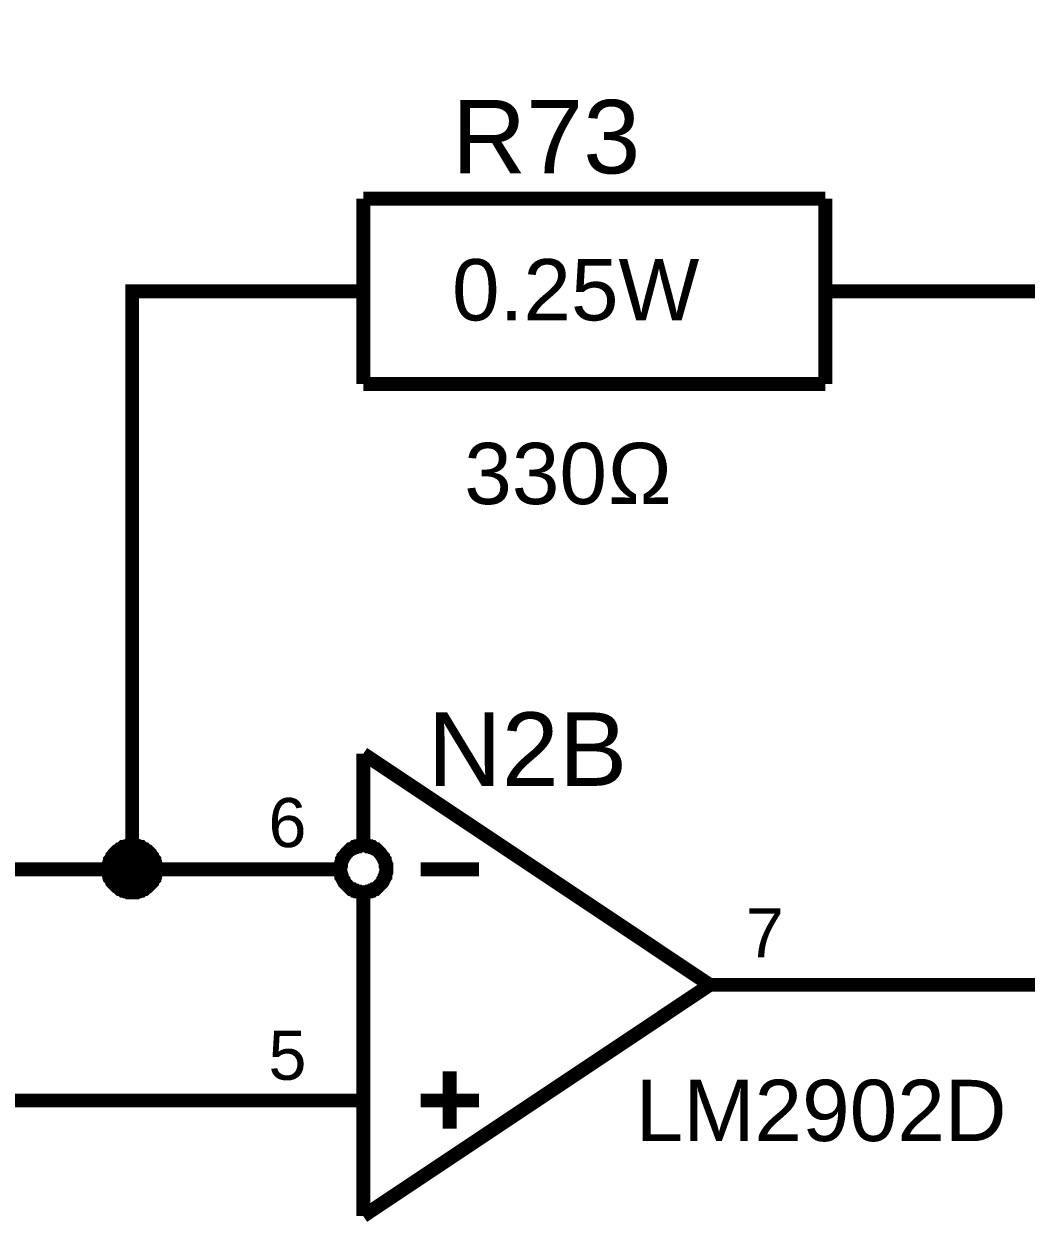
# Model space of a CAD drawing. Header units: millimetres. Extents: x -2024 to 917, y -725 to 13.
# Drawn here: x -1506.45 to -1484.78, y -414.33 to -388.39 of the extents above; entities that cross this region are included whole.
import ezdxf

# ---------------------------------------------------------------- set-up
doc = ezdxf.new("R2010")
doc.units = ezdxf.units.MM
doc.styles.get("Standard").update_dxf_attribs({"font": 'arial.ttf'})

msp = doc.modelspace()

# ---------------------------------------------------------------- linework, layer by layer
at = {"color": 7}
for points, const_width in [([(-1501.613, -411.676), (-1509.11, -411.676), (-1509.11, -391.673), (-1509.11, -384.172), (-1501.613, -384.172)], 0.3), ([(-1469.123, -389.173), (-1466.624, -389.173), (-1466.624, -394.174), (-1466.624, -409.176), (-1476.621, -409.176), (-1489.117, -409.176)], 0.3), ([(-1499.114, -392.17), (-1499.114, -396.177)], 0.3), ([(-1499.114, -392.17), (-1489.117, -392.17)], 0.3), ([(-1489.117, -392.17), (-1489.117, -396.177)], 0.3), ([(-1501.613, -394.174), (-1504.112, -394.174), (-1504.112, -406.676)], 0.3), ([(-1499.114, -394.174), (-1501.613, -394.174)], 0.3), ([(-1489.117, -394.174), (-1486.617, -394.174)], 0.3), ([(-1484.118, -394.174), (-1486.617, -394.174)], 0.3), ([(-1499.114, -396.177), (-1489.117, -396.177)], 0.3), ([(-1499.114, -404.175), (-1499.114, -406.046)], 0.3), ([(-1499.114, -404.175), (-1491.616, -409.176)], 0.3), ([(-1504.625, -406.676), (-1504.625, -406.643), (-1504.625, -406.626), (-1504.625, -406.593), (-1504.608, -406.576), (-1504.608, -406.543), (-1504.608, -406.527), (-1504.592, -406.494), (-1504.592, -406.477), (-1504.575, -406.46), (-1504.559, -406.427), (-1504.542, -406.411), (-1504.542, -406.394), (-1504.526, -406.378), (-1504.509, -406.345), (-1504.493, -406.328), (-1504.476, -406.311), (-1504.46, -406.295), (-1504.443, -406.278), (-1504.41, -406.262), (-1504.393, -406.245), (-1504.377, -406.245), (-1504.36, -406.229), (-1504.327, -406.212), (-1504.311, -406.195), (-1504.294, -406.195), (-1504.261, -406.179), (-1504.244, -406.179), (-1504.211, -406.179), (-1504.195, -406.162), (-1504.162, -406.162), (-1504.145, -406.162), (-1504.112, -406.162)], 0.3), ([(-1504.625, -406.676), (-1504.625, -406.643), (-1504.625, -406.626), (-1504.625, -406.593), (-1504.608, -406.576), (-1504.608, -406.543), (-1504.608, -406.527), (-1504.592, -406.494), (-1504.592, -406.477), (-1504.575, -406.46), (-1504.559, -406.427), (-1504.542, -406.411), (-1504.542, -406.394), (-1504.526, -406.378), (-1504.509, -406.345), (-1504.493, -406.328), (-1504.476, -406.311), (-1504.46, -406.295), (-1504.443, -406.278), (-1504.41, -406.262), (-1504.393, -406.245), (-1504.377, -406.245), (-1504.36, -406.229), (-1504.327, -406.212), (-1504.311, -406.195), (-1504.294, -406.195), (-1504.261, -406.179), (-1504.244, -406.179), (-1504.211, -406.179), (-1504.195, -406.162), (-1504.162, -406.162), (-1504.145, -406.162), (-1504.112, -406.162)], 0.3), ([(-1504.625, -406.676), (-1504.625, -406.643), (-1504.625, -406.626), (-1504.625, -406.593), (-1504.608, -406.576), (-1504.608, -406.543), (-1504.608, -406.527), (-1504.592, -406.494), (-1504.592, -406.477), (-1504.575, -406.46), (-1504.559, -406.427), (-1504.542, -406.411), (-1504.542, -406.394), (-1504.526, -406.378), (-1504.509, -406.345), (-1504.493, -406.328), (-1504.476, -406.311), (-1504.46, -406.295), (-1504.443, -406.278), (-1504.41, -406.262), (-1504.393, -406.245), (-1504.377, -406.245), (-1504.36, -406.229), (-1504.327, -406.212), (-1504.311, -406.195), (-1504.294, -406.195), (-1504.261, -406.179), (-1504.244, -406.179), (-1504.211, -406.179), (-1504.195, -406.162), (-1504.162, -406.162), (-1504.145, -406.162), (-1504.112, -406.162)], 0.3), ([(-1504.625, -406.676), (-1504.625, -406.643), (-1504.625, -406.626), (-1504.625, -406.593), (-1504.608, -406.576), (-1504.608, -406.543), (-1504.608, -406.527), (-1504.592, -406.494), (-1504.592, -406.477), (-1504.575, -406.46), (-1504.559, -406.427), (-1504.542, -406.411), (-1504.542, -406.394), (-1504.526, -406.378), (-1504.509, -406.345), (-1504.493, -406.328), (-1504.476, -406.311), (-1504.46, -406.295), (-1504.443, -406.278), (-1504.41, -406.262), (-1504.393, -406.245), (-1504.377, -406.245), (-1504.36, -406.229), (-1504.327, -406.212), (-1504.311, -406.195), (-1504.294, -406.195), (-1504.261, -406.179), (-1504.244, -406.179), (-1504.211, -406.179), (-1504.195, -406.162), (-1504.162, -406.162), (-1504.145, -406.162), (-1504.112, -406.162)], 0.3), ([(-1504.625, -406.676), (-1504.625, -406.643), (-1504.625, -406.626), (-1504.625, -406.593), (-1504.608, -406.576), (-1504.608, -406.543), (-1504.608, -406.527), (-1504.592, -406.494), (-1504.592, -406.477), (-1504.575, -406.46), (-1504.559, -406.427), (-1504.542, -406.411), (-1504.542, -406.394), (-1504.526, -406.378), (-1504.509, -406.345), (-1504.493, -406.328), (-1504.476, -406.311), (-1504.46, -406.295), (-1504.443, -406.278), (-1504.41, -406.262), (-1504.393, -406.245), (-1504.377, -406.245), (-1504.36, -406.229), (-1504.327, -406.212), (-1504.311, -406.195), (-1504.294, -406.195), (-1504.261, -406.179), (-1504.244, -406.179), (-1504.211, -406.179), (-1504.195, -406.162), (-1504.162, -406.162), (-1504.145, -406.162), (-1504.112, -406.162)], 0.0991), ([(-1504.625, -406.676), (-1504.625, -406.643), (-1504.625, -406.626), (-1504.625, -406.593), (-1504.608, -406.576), (-1504.608, -406.543), (-1504.608, -406.527), (-1504.592, -406.494), (-1504.592, -406.477), (-1504.575, -406.46), (-1504.559, -406.427), (-1504.542, -406.411), (-1504.542, -406.394), (-1504.526, -406.378), (-1504.509, -406.345), (-1504.493, -406.328), (-1504.476, -406.311), (-1504.46, -406.295), (-1504.443, -406.278), (-1504.41, -406.262), (-1504.393, -406.245), (-1504.377, -406.245), (-1504.36, -406.229), (-1504.327, -406.212), (-1504.311, -406.195), (-1504.294, -406.195), (-1504.261, -406.179), (-1504.244, -406.179), (-1504.211, -406.179), (-1504.195, -406.162), (-1504.162, -406.162), (-1504.145, -406.162), (-1504.112, -406.162)], 0.0991), ([(-1504.625, -406.676), (-1504.625, -406.643), (-1504.625, -406.626), (-1504.625, -406.593), (-1504.608, -406.576), (-1504.608, -406.543), (-1504.608, -406.527), (-1504.592, -406.494), (-1504.592, -406.477), (-1504.575, -406.46), (-1504.559, -406.427), (-1504.542, -406.411), (-1504.542, -406.394), (-1504.526, -406.378), (-1504.509, -406.345), (-1504.493, -406.328), (-1504.476, -406.311), (-1504.46, -406.295), (-1504.443, -406.278), (-1504.41, -406.262), (-1504.393, -406.245), (-1504.377, -406.245), (-1504.36, -406.229), (-1504.327, -406.212), (-1504.311, -406.195), (-1504.294, -406.195), (-1504.261, -406.179), (-1504.244, -406.179), (-1504.211, -406.179), (-1504.195, -406.162), (-1504.162, -406.162), (-1504.145, -406.162), (-1504.112, -406.162)], 0.0991), ([(-1504.625, -406.676), (-1504.625, -406.643), (-1504.625, -406.626), (-1504.625, -406.593), (-1504.608, -406.576), (-1504.608, -406.543), (-1504.608, -406.527), (-1504.592, -406.494), (-1504.592, -406.477), (-1504.575, -406.46), (-1504.559, -406.427), (-1504.542, -406.411), (-1504.542, -406.394), (-1504.526, -406.378), (-1504.509, -406.345), (-1504.493, -406.328), (-1504.476, -406.311), (-1504.46, -406.295), (-1504.443, -406.278), (-1504.41, -406.262), (-1504.393, -406.245), (-1504.377, -406.245), (-1504.36, -406.229), (-1504.327, -406.212), (-1504.311, -406.195), (-1504.294, -406.195), (-1504.261, -406.179), (-1504.244, -406.179), (-1504.211, -406.179), (-1504.195, -406.162), (-1504.162, -406.162), (-1504.145, -406.162), (-1504.112, -406.162)], 0.0991), ([(-1504.112, -406.162), (-1504.112, -406.162)], 0.3), ([(-1504.112, -406.162), (-1504.079, -406.162), (-1504.062, -406.162), (-1504.029, -406.162), (-1504.013, -406.179), (-1503.98, -406.179), (-1503.963, -406.179), (-1503.93, -406.195), (-1503.913, -406.195), (-1503.897, -406.212), (-1503.864, -406.229), (-1503.847, -406.245), (-1503.831, -406.245), (-1503.814, -406.262), (-1503.781, -406.278), (-1503.764, -406.295), (-1503.748, -406.311), (-1503.731, -406.328), (-1503.715, -406.345), (-1503.698, -406.378), (-1503.682, -406.394), (-1503.682, -406.411), (-1503.665, -406.427), (-1503.649, -406.46), (-1503.632, -406.477), (-1503.632, -406.494), (-1503.615, -406.527), (-1503.615, -406.543), (-1503.615, -406.576), (-1503.599, -406.593), (-1503.599, -406.626), (-1503.599, -406.643), (-1503.599, -406.676)], 0.3), ([(-1504.112, -406.162), (-1504.112, -406.162)], 0.3), ([(-1504.112, -406.162), (-1504.079, -406.162), (-1504.062, -406.162), (-1504.029, -406.162), (-1504.013, -406.179), (-1503.98, -406.179), (-1503.963, -406.179), (-1503.93, -406.195), (-1503.913, -406.195), (-1503.897, -406.212), (-1503.864, -406.229), (-1503.847, -406.245), (-1503.831, -406.245), (-1503.814, -406.262), (-1503.781, -406.278), (-1503.764, -406.295), (-1503.748, -406.311), (-1503.731, -406.328), (-1503.715, -406.345), (-1503.698, -406.378), (-1503.682, -406.394), (-1503.682, -406.411), (-1503.665, -406.427), (-1503.649, -406.46), (-1503.632, -406.477), (-1503.632, -406.494), (-1503.615, -406.527), (-1503.615, -406.543), (-1503.615, -406.576), (-1503.599, -406.593), (-1503.599, -406.626), (-1503.599, -406.643), (-1503.599, -406.676)], 0.3), ([(-1504.112, -406.162), (-1504.112, -406.162)], 0.3), ([(-1504.112, -406.162), (-1504.079, -406.162), (-1504.062, -406.162), (-1504.029, -406.162), (-1504.013, -406.179), (-1503.98, -406.179), (-1503.963, -406.179), (-1503.93, -406.195), (-1503.913, -406.195), (-1503.897, -406.212), (-1503.864, -406.229), (-1503.847, -406.245), (-1503.831, -406.245), (-1503.814, -406.262), (-1503.781, -406.278), (-1503.764, -406.295), (-1503.748, -406.311), (-1503.731, -406.328), (-1503.715, -406.345), (-1503.698, -406.378), (-1503.682, -406.394), (-1503.682, -406.411), (-1503.665, -406.427), (-1503.649, -406.46), (-1503.632, -406.477), (-1503.632, -406.494), (-1503.615, -406.527), (-1503.615, -406.543), (-1503.615, -406.576), (-1503.599, -406.593), (-1503.599, -406.626), (-1503.599, -406.643), (-1503.599, -406.676)], 0.3), ([(-1504.112, -406.162), (-1504.112, -406.162)], 0.3), ([(-1504.112, -406.162), (-1504.079, -406.162), (-1504.062, -406.162), (-1504.029, -406.162), (-1504.013, -406.179), (-1503.98, -406.179), (-1503.963, -406.179), (-1503.93, -406.195), (-1503.913, -406.195), (-1503.897, -406.212), (-1503.864, -406.229), (-1503.847, -406.245), (-1503.831, -406.245), (-1503.814, -406.262), (-1503.781, -406.278), (-1503.764, -406.295), (-1503.748, -406.311), (-1503.731, -406.328), (-1503.715, -406.345), (-1503.698, -406.378), (-1503.682, -406.394), (-1503.682, -406.411), (-1503.665, -406.427), (-1503.649, -406.46), (-1503.632, -406.477), (-1503.632, -406.494), (-1503.615, -406.527), (-1503.615, -406.543), (-1503.615, -406.576), (-1503.599, -406.593), (-1503.599, -406.626), (-1503.599, -406.643), (-1503.599, -406.676)], 0.3), ([(-1504.112, -406.162), (-1504.112, -406.162)], 0.0991), ([(-1504.112, -406.162), (-1504.079, -406.162), (-1504.062, -406.162), (-1504.029, -406.162), (-1504.013, -406.179), (-1503.98, -406.179), (-1503.963, -406.179), (-1503.93, -406.195), (-1503.913, -406.195), (-1503.897, -406.212), (-1503.864, -406.229), (-1503.847, -406.245), (-1503.831, -406.245), (-1503.814, -406.262), (-1503.781, -406.278), (-1503.764, -406.295), (-1503.748, -406.311), (-1503.731, -406.328), (-1503.715, -406.345), (-1503.698, -406.378), (-1503.682, -406.394), (-1503.682, -406.411), (-1503.665, -406.427), (-1503.649, -406.46), (-1503.632, -406.477), (-1503.632, -406.494), (-1503.615, -406.527), (-1503.615, -406.543), (-1503.615, -406.576), (-1503.599, -406.593), (-1503.599, -406.626), (-1503.599, -406.643), (-1503.599, -406.676)], 0.0991), ([(-1504.112, -406.162), (-1504.112, -406.162)], 0.0991), ([(-1504.112, -406.162), (-1504.079, -406.162), (-1504.062, -406.162), (-1504.029, -406.162), (-1504.013, -406.179), (-1503.98, -406.179), (-1503.963, -406.179), (-1503.93, -406.195), (-1503.913, -406.195), (-1503.897, -406.212), (-1503.864, -406.229), (-1503.847, -406.245), (-1503.831, -406.245), (-1503.814, -406.262), (-1503.781, -406.278), (-1503.764, -406.295), (-1503.748, -406.311), (-1503.731, -406.328), (-1503.715, -406.345), (-1503.698, -406.378), (-1503.682, -406.394), (-1503.682, -406.411), (-1503.665, -406.427), (-1503.649, -406.46), (-1503.632, -406.477), (-1503.632, -406.494), (-1503.615, -406.527), (-1503.615, -406.543), (-1503.615, -406.576), (-1503.599, -406.593), (-1503.599, -406.626), (-1503.599, -406.643), (-1503.599, -406.676)], 0.0991), ([(-1504.112, -406.162), (-1504.112, -406.162)], 0.0991), ([(-1504.112, -406.162), (-1504.079, -406.162), (-1504.062, -406.162), (-1504.029, -406.162), (-1504.013, -406.179), (-1503.98, -406.179), (-1503.963, -406.179), (-1503.93, -406.195), (-1503.913, -406.195), (-1503.897, -406.212), (-1503.864, -406.229), (-1503.847, -406.245), (-1503.831, -406.245), (-1503.814, -406.262), (-1503.781, -406.278), (-1503.764, -406.295), (-1503.748, -406.311), (-1503.731, -406.328), (-1503.715, -406.345), (-1503.698, -406.378), (-1503.682, -406.394), (-1503.682, -406.411), (-1503.665, -406.427), (-1503.649, -406.46), (-1503.632, -406.477), (-1503.632, -406.494), (-1503.615, -406.527), (-1503.615, -406.543), (-1503.615, -406.576), (-1503.599, -406.593), (-1503.599, -406.626), (-1503.599, -406.643), (-1503.599, -406.676)], 0.0991), ([(-1504.112, -406.162), (-1504.112, -406.162)], 0.0991), ([(-1504.112, -406.162), (-1504.079, -406.162), (-1504.062, -406.162), (-1504.029, -406.162), (-1504.013, -406.179), (-1503.98, -406.179), (-1503.963, -406.179), (-1503.93, -406.195), (-1503.913, -406.195), (-1503.897, -406.212), (-1503.864, -406.229), (-1503.847, -406.245), (-1503.831, -406.245), (-1503.814, -406.262), (-1503.781, -406.278), (-1503.764, -406.295), (-1503.748, -406.311), (-1503.731, -406.328), (-1503.715, -406.345), (-1503.698, -406.378), (-1503.682, -406.394), (-1503.682, -406.411), (-1503.665, -406.427), (-1503.649, -406.46), (-1503.632, -406.477), (-1503.632, -406.494), (-1503.615, -406.527), (-1503.615, -406.543), (-1503.615, -406.576), (-1503.599, -406.593), (-1503.599, -406.626), (-1503.599, -406.643), (-1503.599, -406.676)], 0.0991), ([(-1499.61, -406.676), (-1499.61, -406.643), (-1499.61, -406.626), (-1499.61, -406.593), (-1499.593, -406.576), (-1499.593, -406.543), (-1499.593, -406.527), (-1499.577, -406.494), (-1499.577, -406.477), (-1499.56, -406.46), (-1499.544, -406.427), (-1499.544, -406.411), (-1499.527, -406.394), (-1499.511, -406.378), (-1499.494, -406.345), (-1499.478, -406.328), (-1499.461, -406.311), (-1499.445, -406.295), (-1499.428, -406.278), (-1499.411, -406.262), (-1499.395, -406.245), (-1499.378, -406.245), (-1499.345, -406.229), (-1499.329, -406.212), (-1499.312, -406.195), (-1499.279, -406.195), (-1499.262, -406.179), (-1499.246, -406.179), (-1499.213, -406.179), (-1499.196, -406.162), (-1499.163, -406.162), (-1499.147, -406.162), (-1499.114, -406.162)], 0.3), ([(-1499.114, -406.162), (-1499.147, -406.162), (-1499.163, -406.162), (-1499.196, -406.162), (-1499.213, -406.179), (-1499.246, -406.179), (-1499.262, -406.179), (-1499.279, -406.195), (-1499.312, -406.195), (-1499.329, -406.212), (-1499.345, -406.229), (-1499.378, -406.245), (-1499.395, -406.245), (-1499.411, -406.262), (-1499.428, -406.278), (-1499.445, -406.295), (-1499.461, -406.311), (-1499.478, -406.328), (-1499.494, -406.345), (-1499.511, -406.378), (-1499.527, -406.394), (-1499.544, -406.411), (-1499.544, -406.427), (-1499.56, -406.46), (-1499.577, -406.477), (-1499.577, -406.494), (-1499.593, -406.527), (-1499.593, -406.543), (-1499.593, -406.576), (-1499.61, -406.593), (-1499.61, -406.626), (-1499.61, -406.643), (-1499.61, -406.676)], 0.3), ([(-1499.114, -406.162), (-1499.08, -406.162), (-1499.064, -406.162), (-1499.031, -406.162), (-1499.014, -406.179), (-1498.981, -406.179), (-1498.965, -406.179), (-1498.948, -406.195), (-1498.915, -406.195), (-1498.898, -406.212), (-1498.882, -406.229), (-1498.849, -406.245), (-1498.832, -406.245), (-1498.816, -406.262), (-1498.799, -406.278), (-1498.782, -406.295), (-1498.766, -406.311), (-1498.749, -406.328), (-1498.733, -406.345), (-1498.716, -406.378), (-1498.7, -406.394), (-1498.683, -406.411), (-1498.683, -406.427), (-1498.667, -406.46), (-1498.65, -406.477), (-1498.65, -406.494), (-1498.634, -406.527), (-1498.634, -406.543), (-1498.634, -406.576), (-1498.617, -406.593), (-1498.617, -406.626), (-1498.617, -406.643), (-1498.617, -406.676)], 0.3), ([(-1498.617, -406.676), (-1498.617, -406.643), (-1498.617, -406.626), (-1498.617, -406.593), (-1498.634, -406.576), (-1498.634, -406.543), (-1498.634, -406.527), (-1498.65, -406.494), (-1498.65, -406.477), (-1498.667, -406.46), (-1498.683, -406.427), (-1498.683, -406.411), (-1498.7, -406.394), (-1498.716, -406.378), (-1498.733, -406.345), (-1498.749, -406.328), (-1498.766, -406.311), (-1498.782, -406.295), (-1498.799, -406.278), (-1498.816, -406.262), (-1498.832, -406.245), (-1498.849, -406.245), (-1498.882, -406.229), (-1498.898, -406.212), (-1498.915, -406.195), (-1498.948, -406.195), (-1498.965, -406.179), (-1498.981, -406.179), (-1499.014, -406.179), (-1499.031, -406.162), (-1499.064, -406.162), (-1499.08, -406.162), (-1499.114, -406.162)], 0.3), ([(-1501.613, -406.676), (-1504.112, -406.676), (-1511.61, -406.676)], 0.3), ([(-1504.112, -407.172), (-1504.145, -407.172), (-1504.162, -407.172), (-1504.195, -407.172), (-1504.211, -407.156), (-1504.244, -407.156), (-1504.261, -407.156), (-1504.294, -407.139), (-1504.311, -407.139), (-1504.327, -407.123), (-1504.36, -407.106), (-1504.377, -407.106), (-1504.393, -407.09), (-1504.41, -407.073), (-1504.443, -407.057), (-1504.46, -407.04), (-1504.476, -407.023), (-1504.493, -407.007), (-1504.509, -406.99), (-1504.526, -406.974), (-1504.542, -406.957), (-1504.542, -406.941), (-1504.559, -406.908), (-1504.575, -406.891), (-1504.592, -406.874), (-1504.592, -406.841), (-1504.608, -406.825), (-1504.608, -406.808), (-1504.608, -406.775), (-1504.625, -406.758), (-1504.625, -406.725), (-1504.625, -406.709), (-1504.625, -406.676)], 0.3), ([(-1504.625, -406.676), (-1504.625, -406.676)], 0.3), ([(-1504.112, -407.172), (-1504.145, -407.172), (-1504.162, -407.172), (-1504.195, -407.172), (-1504.211, -407.156), (-1504.244, -407.156), (-1504.261, -407.156), (-1504.294, -407.139), (-1504.311, -407.139), (-1504.327, -407.123), (-1504.36, -407.106), (-1504.377, -407.106), (-1504.393, -407.09), (-1504.41, -407.073), (-1504.443, -407.057), (-1504.46, -407.04), (-1504.476, -407.023), (-1504.493, -407.007), (-1504.509, -406.99), (-1504.526, -406.974), (-1504.542, -406.957), (-1504.542, -406.941), (-1504.559, -406.908), (-1504.575, -406.891), (-1504.592, -406.874), (-1504.592, -406.841), (-1504.608, -406.825), (-1504.608, -406.808), (-1504.608, -406.775), (-1504.625, -406.758), (-1504.625, -406.725), (-1504.625, -406.709), (-1504.625, -406.676)], 0.3), ([(-1504.625, -406.676), (-1504.625, -406.676)], 0.3), ([(-1504.112, -407.172), (-1504.145, -407.172), (-1504.162, -407.172), (-1504.195, -407.172), (-1504.211, -407.156), (-1504.244, -407.156), (-1504.261, -407.156), (-1504.294, -407.139), (-1504.311, -407.139), (-1504.327, -407.123), (-1504.36, -407.106), (-1504.377, -407.106), (-1504.393, -407.09), (-1504.41, -407.073), (-1504.443, -407.057), (-1504.46, -407.04), (-1504.476, -407.023), (-1504.493, -407.007), (-1504.509, -406.99), (-1504.526, -406.974), (-1504.542, -406.957), (-1504.542, -406.941), (-1504.559, -406.908), (-1504.575, -406.891), (-1504.592, -406.874), (-1504.592, -406.841), (-1504.608, -406.825), (-1504.608, -406.808), (-1504.608, -406.775), (-1504.625, -406.758), (-1504.625, -406.725), (-1504.625, -406.709), (-1504.625, -406.676)], 0.3), ([(-1504.625, -406.676), (-1504.625, -406.676)], 0.3), ([(-1504.112, -407.172), (-1504.145, -407.172), (-1504.162, -407.172), (-1504.195, -407.172), (-1504.211, -407.156), (-1504.244, -407.156), (-1504.261, -407.156), (-1504.294, -407.139), (-1504.311, -407.139), (-1504.327, -407.123), (-1504.36, -407.106), (-1504.377, -407.106), (-1504.393, -407.09), (-1504.41, -407.073), (-1504.443, -407.057), (-1504.46, -407.04), (-1504.476, -407.023), (-1504.493, -407.007), (-1504.509, -406.99), (-1504.526, -406.974), (-1504.542, -406.957), (-1504.542, -406.941), (-1504.559, -406.908), (-1504.575, -406.891), (-1504.592, -406.874), (-1504.592, -406.841), (-1504.608, -406.825), (-1504.608, -406.808), (-1504.608, -406.775), (-1504.625, -406.758), (-1504.625, -406.725), (-1504.625, -406.709), (-1504.625, -406.676)], 0.3), ([(-1504.625, -406.676), (-1504.625, -406.676)], 0.3), ([(-1504.112, -407.172), (-1504.145, -407.172), (-1504.162, -407.172), (-1504.195, -407.172), (-1504.211, -407.156), (-1504.244, -407.156), (-1504.261, -407.156), (-1504.294, -407.139), (-1504.311, -407.139), (-1504.327, -407.123), (-1504.36, -407.106), (-1504.377, -407.106), (-1504.393, -407.09), (-1504.41, -407.073), (-1504.443, -407.057), (-1504.46, -407.04), (-1504.476, -407.023), (-1504.493, -407.007), (-1504.509, -406.99), (-1504.526, -406.974), (-1504.542, -406.957), (-1504.542, -406.941), (-1504.559, -406.908), (-1504.575, -406.891), (-1504.592, -406.874), (-1504.592, -406.841), (-1504.608, -406.825), (-1504.608, -406.808), (-1504.608, -406.775), (-1504.625, -406.758), (-1504.625, -406.725), (-1504.625, -406.709), (-1504.625, -406.676)], 0.0991), ([(-1504.625, -406.676), (-1504.625, -406.676)], 0.0991), ([(-1504.112, -407.172), (-1504.145, -407.172), (-1504.162, -407.172), (-1504.195, -407.172), (-1504.211, -407.156), (-1504.244, -407.156), (-1504.261, -407.156), (-1504.294, -407.139), (-1504.311, -407.139), (-1504.327, -407.123), (-1504.36, -407.106), (-1504.377, -407.106), (-1504.393, -407.09), (-1504.41, -407.073), (-1504.443, -407.057), (-1504.46, -407.04), (-1504.476, -407.023), (-1504.493, -407.007), (-1504.509, -406.99), (-1504.526, -406.974), (-1504.542, -406.957), (-1504.542, -406.941), (-1504.559, -406.908), (-1504.575, -406.891), (-1504.592, -406.874), (-1504.592, -406.841), (-1504.608, -406.825), (-1504.608, -406.808), (-1504.608, -406.775), (-1504.625, -406.758), (-1504.625, -406.725), (-1504.625, -406.709), (-1504.625, -406.676)], 0.0991), ([(-1504.625, -406.676), (-1504.625, -406.676)], 0.0991), ([(-1504.112, -407.172), (-1504.145, -407.172), (-1504.162, -407.172), (-1504.195, -407.172), (-1504.211, -407.156), (-1504.244, -407.156), (-1504.261, -407.156), (-1504.294, -407.139), (-1504.311, -407.139), (-1504.327, -407.123), (-1504.36, -407.106), (-1504.377, -407.106), (-1504.393, -407.09), (-1504.41, -407.073), (-1504.443, -407.057), (-1504.46, -407.04), (-1504.476, -407.023), (-1504.493, -407.007), (-1504.509, -406.99), (-1504.526, -406.974), (-1504.542, -406.957), (-1504.542, -406.941), (-1504.559, -406.908), (-1504.575, -406.891), (-1504.592, -406.874), (-1504.592, -406.841), (-1504.608, -406.825), (-1504.608, -406.808), (-1504.608, -406.775), (-1504.625, -406.758), (-1504.625, -406.725), (-1504.625, -406.709), (-1504.625, -406.676)], 0.0991), ([(-1504.625, -406.676), (-1504.625, -406.676)], 0.0991), ([(-1504.112, -407.172), (-1504.145, -407.172), (-1504.162, -407.172), (-1504.195, -407.172), (-1504.211, -407.156), (-1504.244, -407.156), (-1504.261, -407.156), (-1504.294, -407.139), (-1504.311, -407.139), (-1504.327, -407.123), (-1504.36, -407.106), (-1504.377, -407.106), (-1504.393, -407.09), (-1504.41, -407.073), (-1504.443, -407.057), (-1504.46, -407.04), (-1504.476, -407.023), (-1504.493, -407.007), (-1504.509, -406.99), (-1504.526, -406.974), (-1504.542, -406.957), (-1504.542, -406.941), (-1504.559, -406.908), (-1504.575, -406.891), (-1504.592, -406.874), (-1504.592, -406.841), (-1504.608, -406.825), (-1504.608, -406.808), (-1504.608, -406.775), (-1504.625, -406.758), (-1504.625, -406.725), (-1504.625, -406.709), (-1504.625, -406.676)], 0.0991), ([(-1504.625, -406.676), (-1504.625, -406.676)], 0.0991), ([(-1503.599, -406.676), (-1503.599, -406.709), (-1503.599, -406.725), (-1503.599, -406.758), (-1503.615, -406.775), (-1503.615, -406.808), (-1503.615, -406.825), (-1503.632, -406.841), (-1503.632, -406.874), (-1503.649, -406.891), (-1503.665, -406.908), (-1503.682, -406.941), (-1503.682, -406.957), (-1503.698, -406.974), (-1503.715, -406.99), (-1503.731, -407.007), (-1503.748, -407.023), (-1503.764, -407.04), (-1503.781, -407.057), (-1503.814, -407.073), (-1503.831, -407.09), (-1503.847, -407.106), (-1503.864, -407.106), (-1503.897, -407.123), (-1503.913, -407.139), (-1503.93, -407.139), (-1503.963, -407.156), (-1503.98, -407.156), (-1504.013, -407.156), (-1504.029, -407.172), (-1504.062, -407.172), (-1504.079, -407.172), (-1504.112, -407.172)], 0.3), ([(-1503.599, -406.676), (-1503.599, -406.709), (-1503.599, -406.725), (-1503.599, -406.758), (-1503.615, -406.775), (-1503.615, -406.808), (-1503.615, -406.825), (-1503.632, -406.841), (-1503.632, -406.874), (-1503.649, -406.891), (-1503.665, -406.908), (-1503.682, -406.941), (-1503.682, -406.957), (-1503.698, -406.974), (-1503.715, -406.99), (-1503.731, -407.007), (-1503.748, -407.023), (-1503.764, -407.04), (-1503.781, -407.057), (-1503.814, -407.073), (-1503.831, -407.09), (-1503.847, -407.106), (-1503.864, -407.106), (-1503.897, -407.123), (-1503.913, -407.139), (-1503.93, -407.139), (-1503.963, -407.156), (-1503.98, -407.156), (-1504.013, -407.156), (-1504.029, -407.172), (-1504.062, -407.172), (-1504.079, -407.172), (-1504.112, -407.172)], 0.3), ([(-1503.599, -406.676), (-1503.599, -406.709), (-1503.599, -406.725), (-1503.599, -406.758), (-1503.615, -406.775), (-1503.615, -406.808), (-1503.615, -406.825), (-1503.632, -406.841), (-1503.632, -406.874), (-1503.649, -406.891), (-1503.665, -406.908), (-1503.682, -406.941), (-1503.682, -406.957), (-1503.698, -406.974), (-1503.715, -406.99), (-1503.731, -407.007), (-1503.748, -407.023), (-1503.764, -407.04), (-1503.781, -407.057), (-1503.814, -407.073), (-1503.831, -407.09), (-1503.847, -407.106), (-1503.864, -407.106), (-1503.897, -407.123), (-1503.913, -407.139), (-1503.93, -407.139), (-1503.963, -407.156), (-1503.98, -407.156), (-1504.013, -407.156), (-1504.029, -407.172), (-1504.062, -407.172), (-1504.079, -407.172), (-1504.112, -407.172)], 0.3), ([(-1503.599, -406.676), (-1503.599, -406.709), (-1503.599, -406.725), (-1503.599, -406.758), (-1503.615, -406.775), (-1503.615, -406.808), (-1503.615, -406.825), (-1503.632, -406.841), (-1503.632, -406.874), (-1503.649, -406.891), (-1503.665, -406.908), (-1503.682, -406.941), (-1503.682, -406.957), (-1503.698, -406.974), (-1503.715, -406.99), (-1503.731, -407.007), (-1503.748, -407.023), (-1503.764, -407.04), (-1503.781, -407.057), (-1503.814, -407.073), (-1503.831, -407.09), (-1503.847, -407.106), (-1503.864, -407.106), (-1503.897, -407.123), (-1503.913, -407.139), (-1503.93, -407.139), (-1503.963, -407.156), (-1503.98, -407.156), (-1504.013, -407.156), (-1504.029, -407.172), (-1504.062, -407.172), (-1504.079, -407.172), (-1504.112, -407.172)], 0.3), ([(-1503.599, -406.676), (-1503.599, -406.709), (-1503.599, -406.725), (-1503.599, -406.758), (-1503.615, -406.775), (-1503.615, -406.808), (-1503.615, -406.825), (-1503.632, -406.841), (-1503.632, -406.874), (-1503.649, -406.891), (-1503.665, -406.908), (-1503.682, -406.941), (-1503.682, -406.957), (-1503.698, -406.974), (-1503.715, -406.99), (-1503.731, -407.007), (-1503.748, -407.023), (-1503.764, -407.04), (-1503.781, -407.057), (-1503.814, -407.073), (-1503.831, -407.09), (-1503.847, -407.106), (-1503.864, -407.106), (-1503.897, -407.123), (-1503.913, -407.139), (-1503.93, -407.139), (-1503.963, -407.156), (-1503.98, -407.156), (-1504.013, -407.156), (-1504.029, -407.172), (-1504.062, -407.172), (-1504.079, -407.172), (-1504.112, -407.172)], 0.0991), ([(-1503.599, -406.676), (-1503.599, -406.709), (-1503.599, -406.725), (-1503.599, -406.758), (-1503.615, -406.775), (-1503.615, -406.808), (-1503.615, -406.825), (-1503.632, -406.841), (-1503.632, -406.874), (-1503.649, -406.891), (-1503.665, -406.908), (-1503.682, -406.941), (-1503.682, -406.957), (-1503.698, -406.974), (-1503.715, -406.99), (-1503.731, -407.007), (-1503.748, -407.023), (-1503.764, -407.04), (-1503.781, -407.057), (-1503.814, -407.073), (-1503.831, -407.09), (-1503.847, -407.106), (-1503.864, -407.106), (-1503.897, -407.123), (-1503.913, -407.139), (-1503.93, -407.139), (-1503.963, -407.156), (-1503.98, -407.156), (-1504.013, -407.156), (-1504.029, -407.172), (-1504.062, -407.172), (-1504.079, -407.172), (-1504.112, -407.172)], 0.0991), ([(-1503.599, -406.676), (-1503.599, -406.709), (-1503.599, -406.725), (-1503.599, -406.758), (-1503.615, -406.775), (-1503.615, -406.808), (-1503.615, -406.825), (-1503.632, -406.841), (-1503.632, -406.874), (-1503.649, -406.891), (-1503.665, -406.908), (-1503.682, -406.941), (-1503.682, -406.957), (-1503.698, -406.974), (-1503.715, -406.99), (-1503.731, -407.007), (-1503.748, -407.023), (-1503.764, -407.04), (-1503.781, -407.057), (-1503.814, -407.073), (-1503.831, -407.09), (-1503.847, -407.106), (-1503.864, -407.106), (-1503.897, -407.123), (-1503.913, -407.139), (-1503.93, -407.139), (-1503.963, -407.156), (-1503.98, -407.156), (-1504.013, -407.156), (-1504.029, -407.172), (-1504.062, -407.172), (-1504.079, -407.172), (-1504.112, -407.172)], 0.0991), ([(-1503.599, -406.676), (-1503.599, -406.709), (-1503.599, -406.725), (-1503.599, -406.758), (-1503.615, -406.775), (-1503.615, -406.808), (-1503.615, -406.825), (-1503.632, -406.841), (-1503.632, -406.874), (-1503.649, -406.891), (-1503.665, -406.908), (-1503.682, -406.941), (-1503.682, -406.957), (-1503.698, -406.974), (-1503.715, -406.99), (-1503.731, -407.007), (-1503.748, -407.023), (-1503.764, -407.04), (-1503.781, -407.057), (-1503.814, -407.073), (-1503.831, -407.09), (-1503.847, -407.106), (-1503.864, -407.106), (-1503.897, -407.123), (-1503.913, -407.139), (-1503.93, -407.139), (-1503.963, -407.156), (-1503.98, -407.156), (-1504.013, -407.156), (-1504.029, -407.172), (-1504.062, -407.172), (-1504.079, -407.172), (-1504.112, -407.172)], 0.0991), ([(-1503.599, -406.676), (-1503.599, -406.676), (-1503.599, -406.676), (-1503.599, -406.676), (-1503.599, -406.676), (-1503.599, -406.676), (-1503.599, -406.676), (-1503.599, -406.676), (-1503.599, -406.676), (-1503.599, -406.676), (-1503.599, -406.676), (-1503.599, -406.676), (-1503.599, -406.676), (-1503.599, -406.676), (-1503.599, -406.676), (-1503.599, -406.676), (-1503.599, -406.676), (-1503.599, -406.676), (-1503.599, -406.676), (-1503.599, -406.676), (-1503.599, -406.676), (-1503.599, -406.676), (-1503.599, -406.676), (-1503.599, -406.676), (-1503.599, -406.676), (-1503.599, -406.676), (-1503.599, -406.676), (-1503.599, -406.676), (-1503.599, -406.676), (-1503.599, -406.676), (-1503.599, -406.676), (-1503.599, -406.676), (-1503.599, -406.676)], 0.3), ([(-1503.599, -406.676), (-1503.599, -406.676)], 0.3), ([(-1503.599, -406.676), (-1503.599, -406.676), (-1503.599, -406.676), (-1503.599, -406.676), (-1503.599, -406.676), (-1503.599, -406.676), (-1503.599, -406.676), (-1503.599, -406.676), (-1503.599, -406.676), (-1503.599, -406.676), (-1503.599, -406.676), (-1503.599, -406.676), (-1503.599, -406.676), (-1503.599, -406.676), (-1503.599, -406.676), (-1503.599, -406.676), (-1503.599, -406.676), (-1503.599, -406.676), (-1503.599, -406.676), (-1503.599, -406.676), (-1503.599, -406.676), (-1503.599, -406.676), (-1503.599, -406.676), (-1503.599, -406.676), (-1503.599, -406.676), (-1503.599, -406.676), (-1503.599, -406.676), (-1503.599, -406.676), (-1503.599, -406.676), (-1503.599, -406.676), (-1503.599, -406.676), (-1503.599, -406.676), (-1503.599, -406.676)], 0.3), ([(-1503.599, -406.676), (-1503.599, -406.676)], 0.3), ([(-1503.599, -406.676), (-1503.599, -406.676), (-1503.599, -406.676), (-1503.599, -406.676), (-1503.599, -406.676), (-1503.599, -406.676), (-1503.599, -406.676), (-1503.599, -406.676), (-1503.599, -406.676), (-1503.599, -406.676), (-1503.599, -406.676), (-1503.599, -406.676), (-1503.599, -406.676), (-1503.599, -406.676), (-1503.599, -406.676), (-1503.599, -406.676), (-1503.599, -406.676), (-1503.599, -406.676), (-1503.599, -406.676), (-1503.599, -406.676), (-1503.599, -406.676), (-1503.599, -406.676), (-1503.599, -406.676), (-1503.599, -406.676), (-1503.599, -406.676), (-1503.599, -406.676), (-1503.599, -406.676), (-1503.599, -406.676), (-1503.599, -406.676), (-1503.599, -406.676), (-1503.599, -406.676), (-1503.599, -406.676), (-1503.599, -406.676)], 0.3), ([(-1503.599, -406.676), (-1503.599, -406.676)], 0.3), ([(-1503.599, -406.676), (-1503.599, -406.676), (-1503.599, -406.676), (-1503.599, -406.676), (-1503.599, -406.676), (-1503.599, -406.676), (-1503.599, -406.676), (-1503.599, -406.676), (-1503.599, -406.676), (-1503.599, -406.676), (-1503.599, -406.676), (-1503.599, -406.676), (-1503.599, -406.676), (-1503.599, -406.676), (-1503.599, -406.676), (-1503.599, -406.676), (-1503.599, -406.676), (-1503.599, -406.676), (-1503.599, -406.676), (-1503.599, -406.676), (-1503.599, -406.676), (-1503.599, -406.676), (-1503.599, -406.676), (-1503.599, -406.676), (-1503.599, -406.676), (-1503.599, -406.676), (-1503.599, -406.676), (-1503.599, -406.676), (-1503.599, -406.676), (-1503.599, -406.676), (-1503.599, -406.676), (-1503.599, -406.676), (-1503.599, -406.676)], 0.3), ([(-1503.599, -406.676), (-1503.599, -406.676)], 0.3), ([(-1503.599, -406.676), (-1503.599, -406.676), (-1503.599, -406.676), (-1503.599, -406.676), (-1503.599, -406.676), (-1503.599, -406.676), (-1503.599, -406.676), (-1503.599, -406.676), (-1503.599, -406.676), (-1503.599, -406.676), (-1503.599, -406.676), (-1503.599, -406.676), (-1503.599, -406.676), (-1503.599, -406.676), (-1503.599, -406.676), (-1503.599, -406.676), (-1503.599, -406.676), (-1503.599, -406.676), (-1503.599, -406.676), (-1503.599, -406.676), (-1503.599, -406.676), (-1503.599, -406.676), (-1503.599, -406.676), (-1503.599, -406.676), (-1503.599, -406.676), (-1503.599, -406.676), (-1503.599, -406.676), (-1503.599, -406.676), (-1503.599, -406.676), (-1503.599, -406.676), (-1503.599, -406.676), (-1503.599, -406.676), (-1503.599, -406.676)], 0.0991), ([(-1503.599, -406.676), (-1503.599, -406.676)], 0.0991), ([(-1503.599, -406.676), (-1503.599, -406.676), (-1503.599, -406.676), (-1503.599, -406.676), (-1503.599, -406.676), (-1503.599, -406.676), (-1503.599, -406.676), (-1503.599, -406.676), (-1503.599, -406.676), (-1503.599, -406.676), (-1503.599, -406.676), (-1503.599, -406.676), (-1503.599, -406.676), (-1503.599, -406.676), (-1503.599, -406.676), (-1503.599, -406.676), (-1503.599, -406.676), (-1503.599, -406.676), (-1503.599, -406.676), (-1503.599, -406.676), (-1503.599, -406.676), (-1503.599, -406.676), (-1503.599, -406.676), (-1503.599, -406.676), (-1503.599, -406.676), (-1503.599, -406.676), (-1503.599, -406.676), (-1503.599, -406.676), (-1503.599, -406.676), (-1503.599, -406.676), (-1503.599, -406.676), (-1503.599, -406.676), (-1503.599, -406.676)], 0.0991), ([(-1503.599, -406.676), (-1503.599, -406.676)], 0.0991), ([(-1503.599, -406.676), (-1503.599, -406.676), (-1503.599, -406.676), (-1503.599, -406.676), (-1503.599, -406.676), (-1503.599, -406.676), (-1503.599, -406.676), (-1503.599, -406.676), (-1503.599, -406.676), (-1503.599, -406.676), (-1503.599, -406.676), (-1503.599, -406.676), (-1503.599, -406.676), (-1503.599, -406.676), (-1503.599, -406.676), (-1503.599, -406.676), (-1503.599, -406.676), (-1503.599, -406.676), (-1503.599, -406.676), (-1503.599, -406.676), (-1503.599, -406.676), (-1503.599, -406.676), (-1503.599, -406.676), (-1503.599, -406.676), (-1503.599, -406.676), (-1503.599, -406.676), (-1503.599, -406.676), (-1503.599, -406.676), (-1503.599, -406.676), (-1503.599, -406.676), (-1503.599, -406.676), (-1503.599, -406.676), (-1503.599, -406.676)], 0.0991), ([(-1503.599, -406.676), (-1503.599, -406.676)], 0.0991), ([(-1503.599, -406.676), (-1503.599, -406.676), (-1503.599, -406.676), (-1503.599, -406.676), (-1503.599, -406.676), (-1503.599, -406.676), (-1503.599, -406.676), (-1503.599, -406.676), (-1503.599, -406.676), (-1503.599, -406.676), (-1503.599, -406.676), (-1503.599, -406.676), (-1503.599, -406.676), (-1503.599, -406.676), (-1503.599, -406.676), (-1503.599, -406.676), (-1503.599, -406.676), (-1503.599, -406.676), (-1503.599, -406.676), (-1503.599, -406.676), (-1503.599, -406.676), (-1503.599, -406.676), (-1503.599, -406.676), (-1503.599, -406.676), (-1503.599, -406.676), (-1503.599, -406.676), (-1503.599, -406.676), (-1503.599, -406.676), (-1503.599, -406.676), (-1503.599, -406.676), (-1503.599, -406.676), (-1503.599, -406.676), (-1503.599, -406.676)], 0.0991), ([(-1503.599, -406.676), (-1503.599, -406.676)], 0.0991), ([(-1499.61, -406.676), (-1501.613, -406.676)], 0.3), ([(-1499.114, -407.172), (-1499.147, -407.172), (-1499.163, -407.172), (-1499.196, -407.172), (-1499.213, -407.156), (-1499.246, -407.156), (-1499.262, -407.156), (-1499.279, -407.139), (-1499.312, -407.139), (-1499.329, -407.123), (-1499.345, -407.106), (-1499.378, -407.106), (-1499.395, -407.09), (-1499.411, -407.073), (-1499.428, -407.057), (-1499.445, -407.04), (-1499.461, -407.023), (-1499.478, -407.007), (-1499.494, -406.99), (-1499.511, -406.974), (-1499.527, -406.957), (-1499.544, -406.924), (-1499.544, -406.908), (-1499.56, -406.891), (-1499.577, -406.858), (-1499.577, -406.841), (-1499.593, -406.825), (-1499.593, -406.792), (-1499.593, -406.775), (-1499.61, -406.742), (-1499.61, -406.725), (-1499.61, -406.692), (-1499.61, -406.676)], 0.3), ([(-1499.61, -406.676), (-1499.61, -406.676)], 0.3), ([(-1499.61, -406.676), (-1499.61, -406.692), (-1499.61, -406.725), (-1499.61, -406.742), (-1499.593, -406.775), (-1499.593, -406.792), (-1499.593, -406.825), (-1499.577, -406.841), (-1499.577, -406.858), (-1499.56, -406.891), (-1499.544, -406.908), (-1499.544, -406.924), (-1499.527, -406.957), (-1499.511, -406.974), (-1499.494, -406.99), (-1499.478, -407.007), (-1499.461, -407.023), (-1499.445, -407.04), (-1499.428, -407.057), (-1499.411, -407.073), (-1499.395, -407.09), (-1499.378, -407.106), (-1499.345, -407.106), (-1499.329, -407.123), (-1499.312, -407.139), (-1499.279, -407.139), (-1499.262, -407.156), (-1499.246, -407.156), (-1499.213, -407.156), (-1499.196, -407.172), (-1499.163, -407.172), (-1499.147, -407.172), (-1499.114, -407.172)], 0.3), ([(-1498.617, -406.676), (-1498.617, -406.692), (-1498.617, -406.725), (-1498.617, -406.742), (-1498.634, -406.775), (-1498.634, -406.792), (-1498.634, -406.825), (-1498.65, -406.841), (-1498.65, -406.858), (-1498.667, -406.891), (-1498.683, -406.908), (-1498.683, -406.924), (-1498.7, -406.957), (-1498.716, -406.974), (-1498.733, -406.99), (-1498.749, -407.007), (-1498.766, -407.023), (-1498.782, -407.04), (-1498.799, -407.057), (-1498.816, -407.073), (-1498.832, -407.09), (-1498.849, -407.106), (-1498.882, -407.106), (-1498.898, -407.123), (-1498.915, -407.139), (-1498.948, -407.139), (-1498.965, -407.156), (-1498.981, -407.156), (-1499.014, -407.156), (-1499.031, -407.172), (-1499.064, -407.172), (-1499.08, -407.172), (-1499.114, -407.172)], 0.3), ([(-1499.114, -407.172), (-1499.08, -407.172), (-1499.064, -407.172), (-1499.031, -407.172), (-1499.014, -407.156), (-1498.981, -407.156), (-1498.965, -407.156), (-1498.948, -407.139), (-1498.915, -407.139), (-1498.898, -407.123), (-1498.882, -407.106), (-1498.849, -407.106), (-1498.832, -407.09), (-1498.816, -407.073), (-1498.799, -407.057), (-1498.782, -407.04), (-1498.766, -407.023), (-1498.749, -407.007), (-1498.733, -406.99), (-1498.716, -406.974), (-1498.7, -406.957), (-1498.683, -406.924), (-1498.683, -406.908), (-1498.667, -406.891), (-1498.65, -406.858), (-1498.65, -406.841), (-1498.634, -406.825), (-1498.634, -406.792), (-1498.634, -406.775), (-1498.617, -406.742), (-1498.617, -406.725), (-1498.617, -406.692), (-1498.617, -406.676)], 0.3), ([(-1498.617, -406.676), (-1498.617, -406.676), (-1498.617, -406.676), (-1498.617, -406.676), (-1498.617, -406.676), (-1498.617, -406.676), (-1498.617, -406.676), (-1498.617, -406.676), (-1498.617, -406.676), (-1498.617, -406.676), (-1498.617, -406.676), (-1498.617, -406.676), (-1498.617, -406.676), (-1498.617, -406.676), (-1498.617, -406.676), (-1498.617, -406.676), (-1498.617, -406.676), (-1498.617, -406.676), (-1498.617, -406.676), (-1498.617, -406.676), (-1498.617, -406.676), (-1498.617, -406.676), (-1498.617, -406.676), (-1498.617, -406.676), (-1498.617, -406.676), (-1498.617, -406.676), (-1498.617, -406.676), (-1498.617, -406.676), (-1498.617, -406.676), (-1498.617, -406.676), (-1498.617, -406.676), (-1498.617, -406.676), (-1498.617, -406.676)], 0.3), ([(-1498.617, -406.676), (-1498.617, -406.676)], 0.3), ([(-1497.872, -406.676), (-1496.614, -406.676)], 0.3), ([(-1499.114, -407.288), (-1499.114, -414.177)], 0.3), ([(-1491.616, -409.176), (-1499.114, -414.177)], 0.3), ([(-1491.616, -409.176), (-1489.117, -409.176)], 0.3), ([(-1497.243, -411.047), (-1497.243, -412.289)], 0.3), ([(-1499.114, -411.676), (-1501.613, -411.676)], 0.3), ([(-1497.872, -411.676), (-1496.614, -411.676)], 0.3)]:
    msp.add_lwpolyline(points, dxfattribs=dict(at, const_width=const_width))
at = {"color": 7, "const_width": 0.508}
msp.add_lwpolyline([(-1504.352, -406.662, 1), (-1503.844, -406.662, 1)], format="xyb", close=True, dxfattribs=at)

# ---------------------------------------------------------------- texts
at = {"color": 7}
for s, height, p in [('R73', 1.5897, (-1497.194, -391.624)), ('0.25W', 1.3247, (-1497.194, -394.803)), ('330Ω', 1.3247, (-1496.929, -398.777)), ('N2B', 1.5897, (-1497.723, -404.871)), ('6', 1.06, (-1501.166, -406.195)), ('7', 1.06, (-1490.838, -408.58)), ('5', 1.06, (-1501.166, -411.229)), ('LM2902D', 1.3247, (-1493.221, -412.554))]:
    msp.add_text(s, height=height, dxfattribs=at).set_placement(p)

doc.saveas('drawing.dxf')
